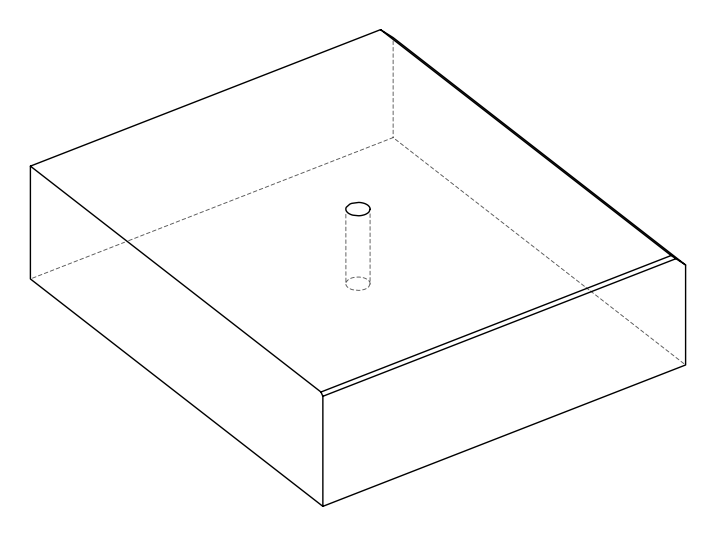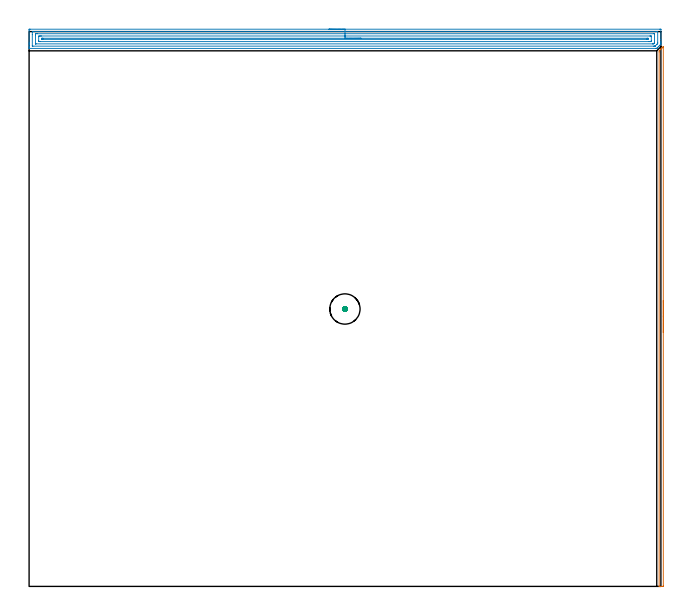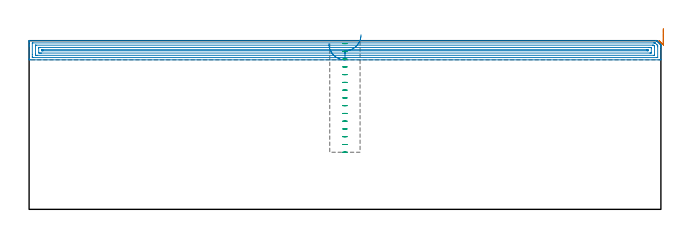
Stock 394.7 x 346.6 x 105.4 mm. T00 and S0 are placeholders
(PLAN: 3 operations, 1 tool changes, 19.7 min)
(1 AREA_MILL | FG_CHAMFER_SURFACE | UGT0205_001 | 2.85 min | 1146 mm3)
(2 AREA_MILL_1 | FG_CHAMFER_SURFACE_1 | UGT0205_001 | 15.97 min | 28399 mm3)
(3 MILL_BLIND_HOLE_FROM_SOLID_MATERIAL | STEP1POCKET | NXT0201_012 | Spiral | 0.84 min | 19553 mm3)
(TOOL UGT0205_001 | Chamfer Mill 20 x 3 x 45 deg. | D20 FL50 Z2)
(TOOL NXT0201_012 | ENDMILL 16mm [2P460-1600-NA 1630] | D16 FL38 Z6)
(OP 1 AREA_MILL)
G17 G21 G94 G90
T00 M6
G54
G17 G0 G90 X396.2 Y178.6 S1061 M3
G43 Z115.4 H0
Z112.8
G94 G1 Y178.562 Z111.928 F250.
Y178.448 Z111.063
Y178.259 Z110.212
Y177.997 Z109.38
Y177.663 Z108.574
Y177.26 Z107.8
Y176.792 Z107.064
Y176.261 Z106.372
Y175.671 Z105.729
Y175.028 Z105.14
Y174.336 Z104.608
Y173.6 Z104.14
Y172.826 Z103.737
Y172.02 Z103.403
Y171.188 Z103.141
Y170.337 Z102.952
Y169.472 Z102.838
Y168.6 Z102.8
Y0.62
X396.198 Y0.386 Z102.802
X396.191 Y0.003 Z102.805
X396.119 Y0.001 Z102.877
X394.9 Y0. Z104.095
X393.926 Z105.074
X393.606 Y0.01 Z105.393
X393.6 Y0.173 Z105.4
Y333.899
X393.603 Y334.607 Z105.388
X393.793 Y334.793 Z105.207
X393.835 Y334.835 Z105.165
X394.46 Y335.462 Z104.536
X394.663 Y335.663 Z104.337
X394.686 Y335.686 Z104.314
X395.34 Y336.341 Z103.657
X395.502 Y336.502 Z103.498
X395.58 Y336.58 Z103.42
X396.115 Y337.115 Z102.884
X396.178 Y337.175 Z102.82
X396.195 Y337.183 Z102.804
X396.2 Y337.175 Z102.8
Y168.6
Y167.729 Z102.838
Y166.864 Z102.952
Y166.012 Z103.141
Y165.18 Z103.403
Y164.374 Z103.737
Y163.6 Z104.14
Y162.864 Z104.608
Y162.172 Z105.14
Y161.529 Z105.729
Y160.94 Z106.372
Y160.409 Z107.064
Y159.94 Z107.8
Y159.537 Z108.574
Y159.203 Z109.38
Y158.941 Z110.212
Y158.752 Z111.063
Y158.638 Z111.928
Y158.6 Z112.8
G0 Z115.4
M5
M2
(OP 2 AREA_MILL_1)
G17 G21 G94 G90
T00 M6
G54
G17 G0 G90 X187.35 Y348.1 S1061 M3
G43 Z115.4 H0
Z103.4
G94 G1 X187.388 Z102.528 F250.
X187.502 Z101.664
X187.691 Z100.812
X187.953 Z99.98
X188.287 Z99.174
X188.69 Z98.4
X189.158 Z97.664
X189.69 Z96.972
X190.279 Z96.329
X190.922 Z95.74
X191.614 Z95.209
X192.35 Z94.74
X193.124 Z94.337
X193.93 Z94.003
X194.762 Z93.741
X195.613 Z93.552
X196.478 Z93.438
X197.35 Z93.4
X394.07
X394.634 Y348.095 Z93.403
X394.69 Y348.092 Z93.406
X394.7 Y348.03 Z93.467
Y341.664 Z99.831
Y340.275 Z101.221
Y339.918 Z101.576
Y339.144 Z102.355
Y339.046 Z102.452
X394.699 Y338.71 Z102.787
X394.666 Y338.666 Z102.833
X394.455 Y338.455 Z103.045
X394.368 Y338.368 Z103.131
X394.175 Y338.173 Z103.323
X393.641 Y337.641 Z103.859
X393.302 Y337.301 Z104.196
X392.827 Y336.827 Z104.673
X392.43 Y336.428 Z105.069
X392.282 Y336.282 Z105.218
X392.252 Y336.253 Z105.247
X392.095 Y336.103 Z105.389
X391.388 Y336.1 Z105.4
X0.183
X0.01 Y336.102 Z105.388
X0.003 Y336.232 Z105.261
X0. Y336.368 Z105.132
Y336.588 Z104.912
Y337.301 Z104.194
Y338.529 Z102.967
Y339.046 Z102.449
Y339.66 Z101.835
Y347.514 Z93.984
X0.004 Y347.772 Z93.725
X0.01 Y348.094 Z93.404
X0.296 Y348.097 Z93.401
X0.63 Y348.1 Z93.4
X197.35
Y346.686 Z94.814
X392.282 Y346.685 Z94.815
X392.504 Y346.683 Z94.817
X392.639 Y346.679 Z94.821
X392.691 Y346.671 Z94.829
X392.693 Y346.642 Z94.858
X392.699 Y346.493 Z95.007
X392.7 Y339.918 Z101.582
X392.699 Y339.511 Z101.989
X392.694 Y339.278 Z102.222
X392.69 Y339.164 Z102.336
X392.585 Y339.046 Z102.454
X392.439 Y338.892 Z102.608
X392.282 Y338.732 Z102.768
X391.388 Y337.838 Z103.662
X391.112 Y337.57 Z103.93
X391.07 Y337.531 Z103.969
X390.999 Y337.521 Z103.979
X390.831 Y337.518 Z103.982
X390.494 Y337.515 Z103.985
X390.274 Y337.514 Z103.986
X2.418 Y337.515 Z103.985
X2.196 Y337.517 Z103.983
X2.061 Y337.521 Z103.979
X2.009 Y337.529 Z103.971
X2.007 Y337.558 Z103.942
X2.001 Y337.707 Z103.793
X2. Y344.69 Z96.81
Y346.027 Z95.473
X2.001 Y346.434 Z95.066
X2.005 Y346.571 Z94.929
X2.01 Y346.673 Z94.827
X2.081 Y346.679 Z94.821
X2.418 Y346.684 Z94.816
X2.638 Y346.685 Z94.815
X197.35 Y346.686 Z94.814
Y345.272 Z96.228
X390.374 Y345.271 Z96.229
X390.494 Y345.27 Z96.23
X390.613 Y345.267 Z96.233
X390.685 Y345.265 Z96.235
X390.69 Y345.221 Z96.279
X390.695 Y345.154 Z96.346
X390.699 Y344.954 Z96.546
X390.7 Y339.918 Z101.582
X390.698 Y339.718 Z101.782
X390.694 Y339.65 Z101.85
X390.689 Y339.6 Z101.9
X390.665 Y339.574 Z101.926
X390.494 Y339.394 Z102.106
X390.317 Y339.218 Z102.282
X390.141 Y339.046 Z102.454
X390.034 Y338.945 Z102.555
X389.839 Y338.935 Z102.565
X389.718 Y338.93 Z102.57
X389.599 Y338.929 Z102.571
X4.326
X4.206 Y338.93 Z102.57
X4.087 Y338.933 Z102.567
X4.015 Y338.935 Z102.565
X4.01 Y338.979 Z102.521
X4.005 Y339.046 Z102.454
X4.001 Y339.246 Z102.254
Y344.483 Z97.017
X4.008 Y345.154 Z96.346
X4.01 Y345.253 Z96.247
X4.02 Y345.265 Z96.235
X4.047 Y345.268 Z96.232
X4.088 Y345.27 Z96.23
X4.206 Y345.271 Z96.229
X4.98 Y345.272 Z96.228
X197.35
Y343.857 Z97.643
X387.811
X388.248 Y343.855 Z97.645
X388.552 Y343.85 Z97.65
X388.69 Y343.835 Z97.665
X388.7 Y343.414 Z98.086
Y340.796 Z100.704
X388.69 Y340.364 Z101.136
X388.263 Y340.349 Z101.151
X387.811 Y340.345 Z101.155
X387.376 Y340.343 Z101.157
X386.917
X6.889
X6.452 Y340.345 Z101.155
X6.148 Y340.35 Z101.15
X6.01 Y340.366 Z101.134
X6. Y340.786 Z100.714
Y343.404 Z98.096
X6.01 Y343.836 Z97.664
X6.437 Y343.85 Z97.65
X6.889 Y343.855 Z97.645
X7.324 Y343.857 Z97.643
X7.783
X197.35
Y342.443 Z99.057
X386.118
X386.455 Y342.439 Z99.061
X386.622 Y342.436 Z99.064
X386.69 Y342.43 Z99.07
X386.692 Y342.375 Z99.125
X386.695 Y341.88 Z99.62
X386.69 Y341.776 Z99.724
X386.023 Y341.76 Z99.74
X385.926 Y341.758 Z99.742
X8.582 Y341.757 Z99.743
X8.245 Y341.761 Z99.739
X8.078 Y341.764 Z99.736
X8.01 Y341.77 Z99.73
X8.008 Y341.825 Z99.675
X8.002 Y342.323 Z99.177
X8.007 Y342.404 Z99.096
X8.01 Y342.429 Z99.071
X8.019 Y342.436 Z99.064
X8.061 Y342.438 Z99.062
X8.242 Y342.441 Z99.059
X8.605 Y342.443 Z99.057
X8.677
X197.35
X198.222 Z99.095
X199.086 Z99.209
X199.938 Z99.398
X200.77 Z99.66
X201.576 Z99.994
X202.35 Z100.397
X203.086 Z100.865
X203.778 Z101.396
X204.421 Z101.986
X205.01 Z102.629
X205.542 Z103.321
X206.01 Z104.057
X206.413 Z104.831
X206.747 Z105.637
X207.009 Z106.469
X207.198 Z107.32
X207.312 Z108.185
X207.35 Z109.057
G0 Z115.4
M5
M2
(OP 3 MILL_BLIND_HOLE_FROM_SOLID_MATERIAL)
G17 G21 G94 G90
T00 M6
G54
G17 G0 G90 X197.3 Y173.3 S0 M3
G43 Z115.4 H1
Z103.553
G94 G3 X198.025 Y174.025 R0.725 F250.
X197.3 Y174.75 R0.725
X195.85 Y173.3 R1.45
X197.3 Y174.75 R-1.45
X196.575 Y174.025 R0.725
X197.3 Y173.3 R0.725
G0 Z98.707
G3 X198.025 Y174.025 R0.725
X197.3 Y174.75 R0.725
X195.85 Y173.3 R1.45
X197.3 Y174.75 R-1.45
X196.575 Y174.025 R0.725
X197.3 Y173.3 R0.725
G0 Z93.86
G3 X198.025 Y174.025 R0.725
X197.3 Y174.75 R0.725
X195.85 Y173.3 R1.45
X197.3 Y174.75 R-1.45
X196.575 Y174.025 R0.725
X197.3 Y173.3 R0.725
G0 Z89.013
G3 X198.025 Y174.025 R0.725
X197.3 Y174.75 R0.725
X195.85 Y173.3 R1.45
X197.3 Y174.75 R-1.45
X196.575 Y174.025 R0.725
X197.3 Y173.3 R0.725
G0 Z84.167
G3 X198.025 Y174.025 R0.725
X197.3 Y174.75 R0.725
X195.85 Y173.3 R1.45
X197.3 Y174.75 R-1.45
X196.575 Y174.025 R0.725
X197.3 Y173.3 R0.725
G0 Z79.32
G3 X198.025 Y174.025 R0.725
X197.3 Y174.75 R0.725
X195.85 Y173.3 R1.45
X197.3 Y174.75 R-1.45
X196.575 Y174.025 R0.725
X197.3 Y173.3 R0.725
G0 Z74.473
G3 X198.025 Y174.025 R0.725
X197.3 Y174.75 R0.725
X195.85 Y173.3 R1.45
X197.3 Y174.75 R-1.45
X196.575 Y174.025 R0.725
X197.3 Y173.3 R0.725
G0 Z69.627
G3 X198.025 Y174.025 R0.725
X197.3 Y174.75 R0.725
X195.85 Y173.3 R1.45
X197.3 Y174.75 R-1.45
X196.575 Y174.025 R0.725
X197.3 Y173.3 R0.725
G0 Z64.78
G3 X198.025 Y174.025 R0.725
X197.3 Y174.75 R0.725
X195.85 Y173.3 R1.45
X197.3 Y174.75 R-1.45
X196.575 Y174.025 R0.725
X197.3 Y173.3 R0.725
G0 Z59.933
G3 X198.025 Y174.025 R0.725
X197.3 Y174.75 R0.725
X195.85 Y173.3 R1.45
X197.3 Y174.75 R-1.45
X196.575 Y174.025 R0.725
X197.3 Y173.3 R0.725
G0 Z55.087
G3 X198.025 Y174.025 R0.725
X197.3 Y174.75 R0.725
X195.85 Y173.3 R1.45
X197.3 Y174.75 R-1.45
X196.575 Y174.025 R0.725
X197.3 Y173.3 R0.725
G0 Z50.24
G3 X198.025 Y174.025 R0.725
X197.3 Y174.75 R0.725
X195.85 Y173.3 R1.45
X197.3 Y174.75 R-1.45
X196.575 Y174.025 R0.725
X197.3 Y173.3 R0.725
G0 Z45.393
G3 X198.025 Y174.025 R0.725
X197.3 Y174.75 R0.725
X195.85 Y173.3 R1.45
X197.3 Y174.75 R-1.45
X196.575 Y174.025 R0.725
X197.3 Y173.3 R0.725
G0 Z40.547
G3 X198.025 Y174.025 R0.725
X197.3 Y174.75 R0.725
X195.85 Y173.3 R1.45
X197.3 Y174.75 R-1.45
X196.575 Y174.025 R0.725
X197.3 Y173.3 R0.725
G0 Z35.7
G3 X198.025 Y174.025 R0.725
X197.3 Y174.75 R0.725
X195.85 Y173.3 R1.45
X197.3 Y174.75 R-1.45
X196.575 Y174.025 R0.725
X197.3 Y173.3 R0.725
G0 Z115.4
M5
M2
